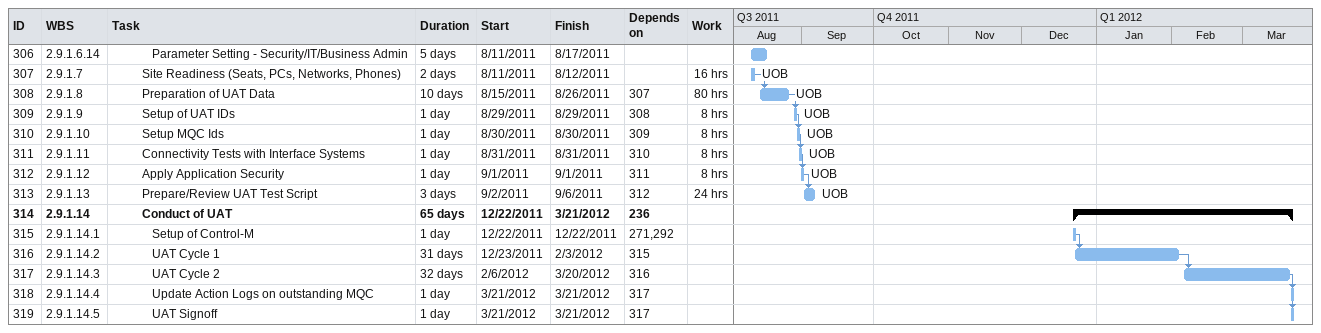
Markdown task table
| ID | WBS | Task | Duration | Start | Finish | Predecessors | Resources | Work (h) |
|---|---|---|---|---|---|---|---|---|
| 306 | 2.9.1.6.14 | Parameter Setting - Security/IT/Business Admin | 5d | 2011-08-11 | 2011-08-17 |  |  |  |
| 307 | 2.9.1.7 | Site Readiness (Seats, PCs, Networks, Phones) | 2d | 2011-08-11 | 2011-08-12 |  | UOB | 16 |
| 308 | 2.9.1.8 | Preparation of UAT Data | 10d | 2011-08-15 | 2011-08-26 | 307 | UOB | 80 |
| 309 | 2.9.1.9 | Setup of UAT IDs | 1d | 2011-08-29 | 2011-08-29 | 308 | UOB | 8 |
| 310 | 2.9.1.10 | Setup MQC Ids | 1d | 2011-08-30 | 2011-08-30 | 309 | UOB | 8 |
| 311 | 2.9.1.11 | Connectivity Tests with Interface Systems | 1d | 2011-08-31 | 2011-08-31 | 310 | UOB | 8 |
| 312 | 2.9.1.12 | Apply Application Security | 1d | 2011-09-01 | 2011-09-01 | 311 | UOB | 8 |
| 313 | 2.9.1.13 | Prepare/Review UAT Test Script | 3d | 2011-09-02 | 2011-09-06 | 312 | UOB | 24 |
| 314 | 2.9.1.14 | **Conduct of UAT** | 65d | 2011-12-22 | 2012-03-21 | 236 |  |  |
| 315 | 2.9.1.14.1 | Setup of Control-M | 1d | 2011-12-22 | 2011-12-22 | 271, 292 |  |  |
| 316 | 2.9.1.14.2 | UAT Cycle 1 | 31d | 2011-12-23 | 2012-02-03 | 315 |  |  |
| 317 | 2.9.1.14.3 | UAT Cycle 2 | 32d | 2012-02-06 | 2012-03-20 | 316 |  |  |
| 318 | 2.9.1.14.4 | Update Action Logs on outstanding MQC | 1d | 2012-03-21 | 2012-03-21 | 317 |  |  |
| 319 | 2.9.1.14.5 | UAT Signoff | 1d | 2012-03-21 | 2012-03-21 | 317 |  |  |
